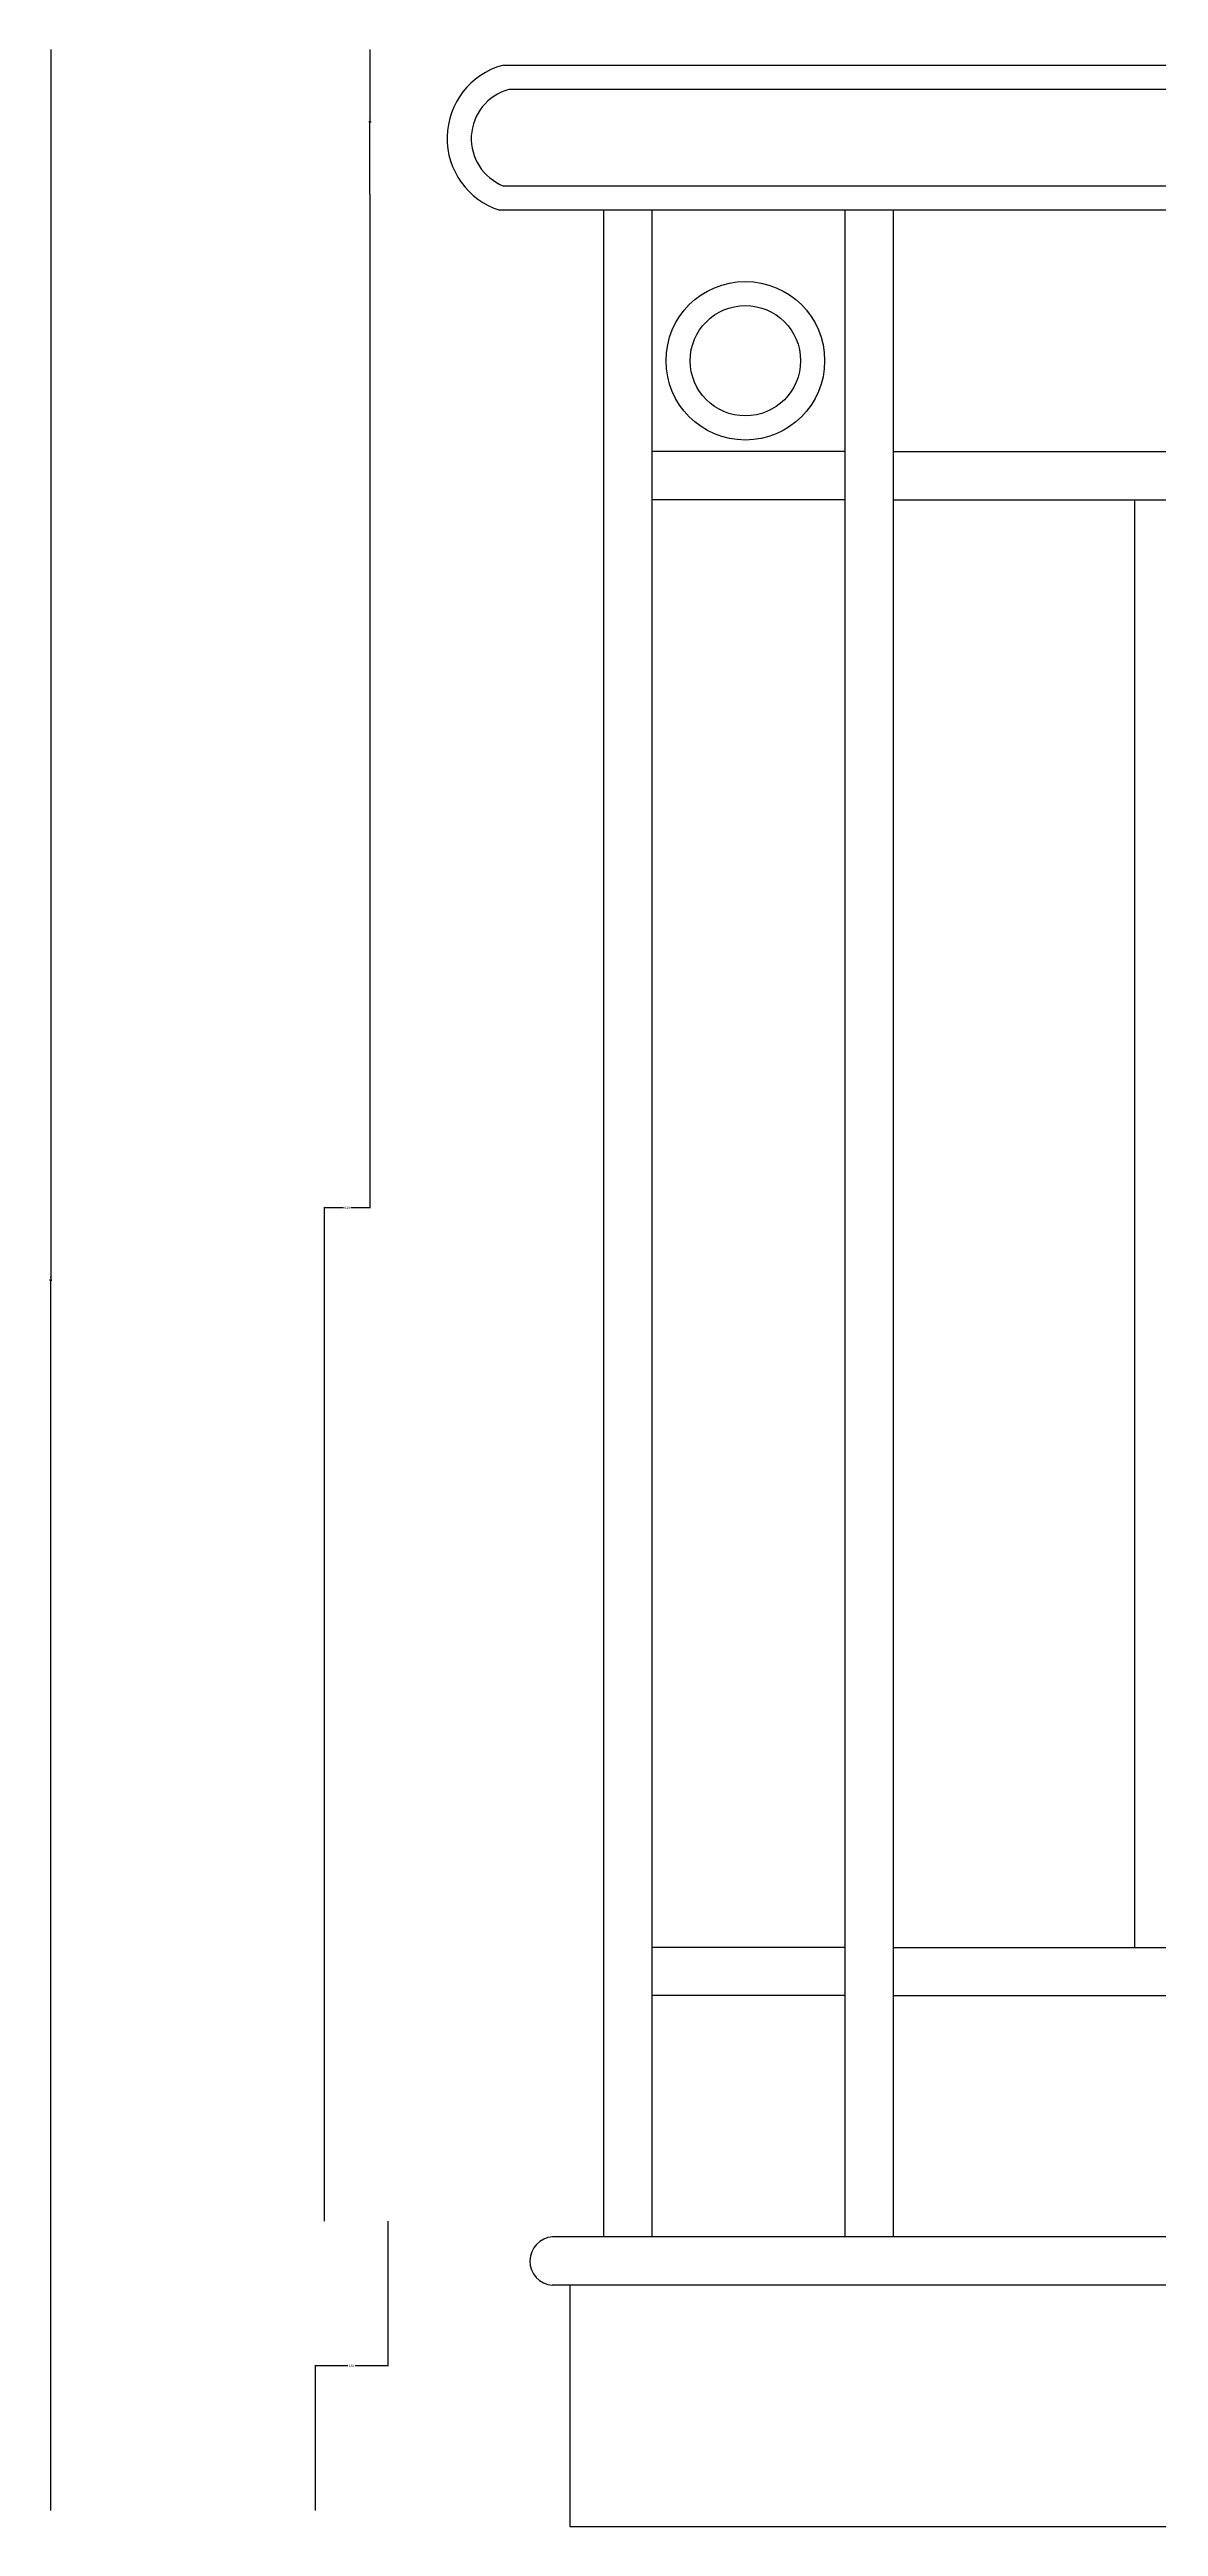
# Model space of a CAD drawing. Header units: metres. Extents: x 212 to 5262, y 3920 to 5197.
# Drawn here: x 212 to 672, y 4002 to 5028 of the extents above; entities that cross this region are included whole.
import ezdxf

# ---------------------------------------------------------------- set-up
doc = ezdxf.new("R2010")
doc.units = ezdxf.units.M
for name, color, linetype in [('3', 3, 'Continuous'), ('4', 4, 'Continuous'), ('7', 7, 'Continuous'), ('DIM', 3, 'Continuous')]:
    doc.layers.add(name, color=color, linetype=linetype)
doc.dimstyles.get("Standard").update_dxf_attribs({"dimtxt": 2.5, "dimasz": 2.5, "dimexe": 1.25, "dimexo": 0.625, "dimtad": 1, "dimcen": 2.5, "dimazin": 3, "dimtfac": 1, "dimtmove": 0, "dimatfit": 3})

# ---------------------------------------------------------------- blocks, each defined once
blk = doc.blocks.new('*D1')
for p, q in [((212.87, 5028.36), (212.87, 4518.36)), ((212.62, 4518.36), (212.37, 4518.36)), ((212.87, 4008.36), (212.87, 4518.36)), ((212.87, 4518.36), (212.87, 4518.36)), ((213.12, 4518.36), (213.37, 4518.36))]:
    blk.add_line(p, q)
at = {"layer": 'Defpoints'}
for p in [(212.87, 5028.36), (212.87, 4518.36), (212.87, 4008.36)]:
    blk.add_point(p, dxfattribs=at)
at = {"layer": 'DIM', "insert": (212.87, 4519.485), "char_height": 1, "attachment_point": 5}
blk.add_mtext('0', dxfattribs=at)
blk = doc.blocks.new('*D2')
for p, q in [((345.16, 4968.36), (345.16, 4548.36)), ((334.25, 4548.36), (326.09, 4548.36)), ((326.34, 4128.36), (326.34, 4548.36)), ((345.41, 4548.36), (337.25, 4548.36))]:
    blk.add_line(p, q)
at = {"layer": 'Defpoints'}
for p in [(345.16, 4968.36), (345.16, 4548.36), (326.34, 4128.36)]:
    blk.add_point(p, dxfattribs=at)
at = {"layer": 'DIM', "insert": (335.75, 4548.36), "char_height": 1, "attachment_point": 5}
blk.add_mtext('810', dxfattribs=at)
blk = doc.blocks.new('*D3')
for p, q in [((352.58, 4128.36), (352.58, 4068.36)), ((336.08, 4068.36), (322.33, 4068.36)), ((322.58, 4008.36), (322.58, 4068.36)), ((352.83, 4068.36), (339.08, 4068.36))]:
    blk.add_line(p, q)
at = {"layer": 'Defpoints'}
for p in [(352.58, 4128.36), (352.58, 4068.36), (322.58, 4008.36)]:
    blk.add_point(p, dxfattribs=at)
at = {"layer": 'DIM', "insert": (337.58, 4068.36), "char_height": 1, "attachment_point": 5}
blk.add_mtext('150', dxfattribs=at)
blk = doc.blocks.new('*D4')
for p, q in [((345.16, 5028.36), (345.16, 4998.36)), ((344.91, 4998.36), (344.66, 4998.36)), ((345.16, 4968.36), (345.16, 4998.36)), ((345.16, 4998.36), (345.16, 4998.36)), ((345.41, 4998.36), (345.66, 4998.36))]:
    blk.add_line(p, q)
at = {"layer": 'Defpoints'}
for p in [(345.16, 5028.36), (345.16, 4998.36), (345.16, 4968.36)]:
    blk.add_point(p, dxfattribs=at)
at = {"layer": 'DIM', "insert": (345.16, 4999.485), "char_height": 1, "attachment_point": 5}
blk.add_mtext('0', dxfattribs=at)

msp = doc.modelspace()

# ---------------------------------------------------------------- linework, layer by layer
at = {"layer": '3'}
for p, q in [((5261.88, 5011.8), (402.75, 5011.8)), ((5261.88, 4971.8), (400.64, 4971.8))]:
    msp.add_line(p, q, dxfattribs=at)
msp.add_circle((500.8, 4899.39), 22.86, dxfattribs=at)
msp.add_arc((408.26, 4991.45), 21.08, 105.14, 248.81, dxfattribs=at)
at = {"layer": '4'}
for p, q in [((5261.88, 5021.8), (400.14, 5021.8)), ((5261.88, 4961.8), (398.95, 4961.8)), ((5261.88, 4121.8), (420.91, 4121.8)), ((5261.88, 4101.8), (420.79, 4101.8)), ((428.09, 4101.8), (428.09, 4001.8)), ((428.09, 4001.8), (5261.88, 4001.8))]:
    msp.add_line(p, q, dxfattribs=at)
for centre, radius, start, end in [((408.48, 4991.62), 31.31, 105.45, 252.32), ((421.5, 4111.79), 10.02, 93.35, 265.95)]:
    msp.add_arc(centre, radius, start, end, dxfattribs=at)
at = {"layer": '7'}
for p, q in [((442.05, 4961.8), (442.05, 4121.8)), ((462.05, 4961.8), (462.05, 4121.8)), ((542.05, 4961.8), (542.05, 4121.8)), ((562.05, 4961.8), (562.05, 4121.8)), ((542.05, 4861.8), (462.05, 4861.8)), ((562.05, 4861.8), (1363.72, 4861.8)), ((542.05, 4841.8), (462.05, 4841.8)), ((562.05, 4841.8), (1363.72, 4841.8)), ((662.05, 4841.8), (662.05, 4241.8)), ((542.05, 4241.8), (462.05, 4241.8)), ((562.05, 4241.8), (1363.72, 4241.8)), ((542.05, 4221.8), (462.05, 4221.8)), ((562.05, 4221.8), (1363.72, 4221.8))]:
    msp.add_line(p, q, dxfattribs=at)
msp.add_circle((500.8, 4899.39), 32.86, dxfattribs=at)

# ---------------------------------------------------------------- dimensions: what is measured, and where the dimension line sits
at = {"layer": 'DIM'}
for base, p1, p2, picture, middle in [((212.87, 4518.36), (212.87, 5028.36), (212.87, 4008.36), '*D1', (212.87, 4519.485)), ((345.16, 4998.36), (345.16, 5028.36), (345.16, 4968.36), '*D4', (345.16, 4999.485))]:
    dim = msp.add_linear_dim(base=base, p1=p1, p2=p2, dimstyle='Standard', dxfattribs=at)
    dim.commit()
    dim.dimension.update_dxf_attribs({"geometry": picture, "text_midpoint": middle})
for base, p1, p2, text, picture, middle in [((345.16, 4548.36), (345.16, 4968.36), (326.34, 4128.36), '810', '*D2', (335.75, 4548.36)), ((352.58, 4068.36), (352.58, 4128.36), (322.58, 4008.36), '150', '*D3', (337.58, 4068.36))]:
    dim = msp.add_linear_dim(base=base, p1=p1, p2=p2, text=text, dimstyle='Standard', dxfattribs=at)
    dim.commit()
    dim.dimension.update_dxf_attribs({"geometry": picture, "text_midpoint": middle})

doc.saveas('drawing.dxf')
